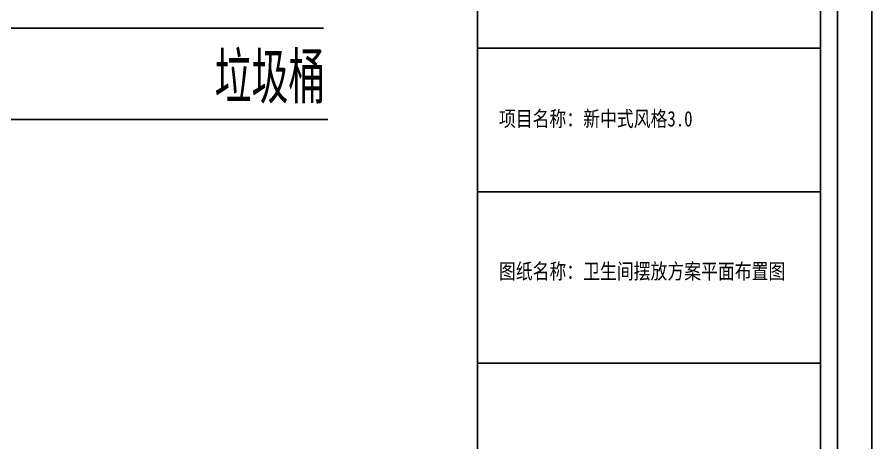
# Model space of a CAD drawing. Extents: x 23971 to 232415, y -48119 to 67869.
# Drawn here: x 187133 to 189160, y -25 to 985 of the extents above; entities that cross this region are included whole.
import ezdxf

# ---------------------------------------------------------------- set-up
doc = ezdxf.new("R2010")
doc.units = 0
doc.header["$LTSCALE"] = 1000
doc.header["$MEASUREMENT"] = 0
doc.layers.add('PUB_DIM', color=3, linetype='Continuous')
doc.layers.add('PUB_TEXT', color=7, linetype='Continuous')
doc.styles.add('_TCH_DIM', font='SIMPLEX', dxfattribs={"bigfont": 'GBCBIG'})
doc.styles.get("Standard").update_dxf_attribs({"font": 'gbenor.shx', "bigfont": 'gbcbig.shx'})
doc.styles.add('WJ', font='', dxfattribs={"width": 0.8, "height": 135})
doc.styles.get('WJ').set_extended_font_data('FangSong_GB2312')
doc.dimstyles.new('ISO-25', dxfattribs={"dimtxt": 2.5, "dimasz": 2.5, "dimexe": 1.25, "dimexo": 0.625, "dimtad": 1, "dimtxsty": 'Standard', "dimcen": 2.5, "dimadec": 0, "dimazin": 0, "dimtfac": 1, "dimtmove": 0, "dimatfit": 3, "dimfxl": 1, "dimarcsym": 0})

# ---------------------------------------------------------------- blocks, each defined once
blk = doc.blocks.new('20kuang')
at = {"color": 251}
blk.add_line((-187899.8, 28516.8), (-187899.8, 32554.2), dxfattribs=at)
for p, q in [((-188753.7, 28557.5), (-188753.7, 32513.5)), ((-187940.5, 28557.5), (-187940.5, 32513.5)), ((-188753.7, 31524.9), (-187940.5, 31524.9)), ((-188753.7, 31183.9), (-187940.5, 31183.9)), ((-188753.7, 30777.3), (-187940.5, 30777.3))]:
    blk.add_line(p, q)
blk.add_lwpolyline([(-193758.5, 28435.5), (-187818.5, 28435.5), (-187818.5, 32635.5), (-193758.5, 32635.5)], close=True)
at = {"insert": (-188702.8, 31375.5), "char_height": 36.595, "width": 655.817, "attachment_point": 1, "style": 'WJ'}
blk.add_mtext('{\\fSimSun|b0|i0|c134|p2;项目名称：新中式风格}3.0', dxfattribs=at)

msp = doc.modelspace()

# ---------------------------------------------------------------- block references
at = {"color": 146}
msp.add_blockref('20kuang', (376978.7, -30613.5), dxfattribs=at)

# ---------------------------------------------------------------- texts
at = {"insert": (188275.9, 400.2), "char_height": 36.595, "width": 710.461, "attachment_point": 1, "style": 'WJ'}
msp.add_mtext('{\\fSimSun|b0|i0|c134|p2;图纸名称：卫生间摆放方案平面布置图}', dxfattribs=at)
at = {"layer": 'PUB_TEXT', "style": '_TCH_DIM'}
msp.add_text('垃圾桶', height=121.53, dxfattribs=at).set_placement((187601.6, 779.8))

# ---------------------------------------------------------------- leaders
at = {"layer": 'PUB_DIM'}
for points in [[(186410.8, 958.5), (187859.7, 958.5)], [(186848.1, 742), (187870.5, 742)]]:
    msp.add_leader(points, dimstyle='ISO-25', override={"dimscale": 0, "dimasz": 120, "dimtad": 0, "dimldrblk": 'DotSmall', "dimfxl": 100, "dimfxlon": 1, "dimarcsym": 1}, dxfattribs=at)

doc.saveas('drawing.dxf')
